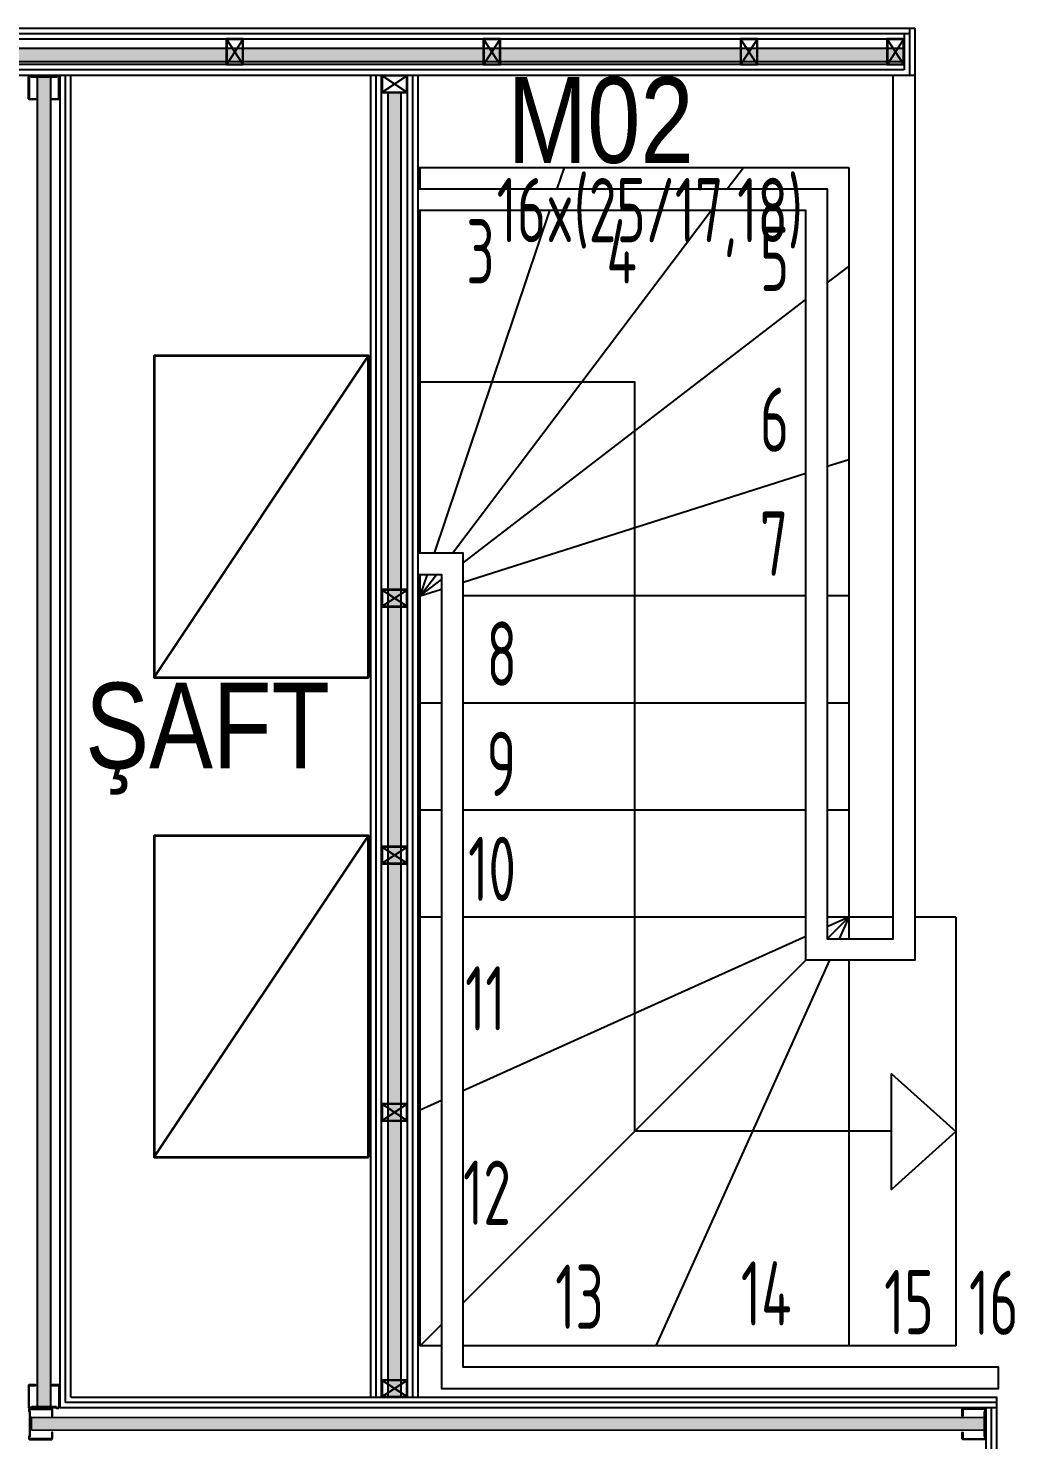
# Model space of a CAD drawing. Extents: x 58467 to 79089, y -33726 to -17391.
# Drawn here: x 69698.5 to 69928.7, y -19455.5 to -19126.1 of the extents above; entities that cross this region are included whole.
import ezdxf

# ---------------------------------------------------------------- set-up
doc = ezdxf.new("R2010")
doc.units = 0
doc.header["$LTSCALE"] = 100
doc.layers.add('+ENTE-HVAC-DONUS KANALI', color=202, linetype='Continuous', lineweight=35)
doc.layers.add('+ENTE-HVAC-VERIS KANALI', color=150, linetype='Continuous', lineweight=35)
for name, color, linetype in [('BA_elev2', 9, 'Continuous'), ('BA_mat_insul', 8, 'Continuous'), ('BA_mat_metal', 122, 'Continuous'), ('BA_railing', 93, 'Continuous'), ('BA_stair', 3, 'Continuous'), ('BA_text_material', 12, 'Continuous'), ('BA_wall_gyps', 45, 'Continuous')]:
    doc.layers.add(name, color=color, linetype=linetype)
doc.styles.add('text2', font='arial.ttf', dxfattribs={"width": 0.8})
doc.styles.add('text3', font='geniso.shx', dxfattribs={"width": 0.7})

# ---------------------------------------------------------------- blocks, each defined once
blk = doc.blocks.new('40.60')
at = {"layer": 'BA_elev2'}
for p, q in [((84710.32, -47406.81), (84714.08, -47412.57)), ((84710.32, -47412.57), (84714.08, -47406.81))]:
    blk.add_line(p, q, dxfattribs=at)
at = {"layer": 'BA_mat_metal'}
for points in [[(84710.2, -47406.69), (84714.2, -47406.69), (84714.2, -47412.69), (84710.2, -47412.69)], [(84710.32, -47406.81), (84714.08, -47406.81), (84714.08, -47412.57), (84710.32, -47412.57)]]:
    blk.add_lwpolyline(points, close=True, dxfattribs=at)
blk = doc.blocks.new('ETGY')
at = {"layer": 'BA_railing'}
for points in [[(43002.95, -31611.77), (43098.45, -31611.77), (43098.45, -31786.77), (43113.85, -31786.77), (43113.85, -31585.27)], [(43118.85, -31585.27), (43118.85, -31791.77), (43093.45, -31791.77), (43093.45, -31616.77), (43002.95, -31616.77)], [(43002.95, -31701.77), (43008.45, -31701.77), (43008.45, -31891.77), (43138.44, -31891.77), (43138.44, -31886.77), (43013.45, -31886.77), (43013.45, -31696.77), (43002.95, -31696.77)]]:
    blk.add_lwpolyline(points, dxfattribs=at)
at = {"layer": 'BA_stair'}
for p, q in [((43035.41, -31611.77), (43037.09, -31606.77)), ((43075.09, -31611.77), (43078.86, -31606.77)), ((43103.45, -31606.77), (43103.45, -31786.77)), ((43006.81, -31696.77), (43033.72, -31616.77)), ((43010.99, -31696.77), (43071.32, -31616.77)), ((43098.45, -31633.71), (43103.45, -31629.87)), ((43013.45, -31699.07), (43093.45, -31637.56)), ((43098.45, -31676.51), (43103.45, -31674.92)), ((43013.45, -31703.58), (43093.45, -31678.1)), ((43003.45, -31706.77), (43007.22, -31701.77)), ((43003.45, -31706.77), (43005.13, -31701.77)), ((43003.45, -31706.77), (43008.45, -31702.92)), ((43003.45, -31706.77), (43008.45, -31705.17)), ((43093.45, -31706.77), (43013.45, -31706.77)), ((43103.45, -31706.77), (43098.45, -31706.77)), ((43008.45, -31731.77), (43003.45, -31731.77)), ((43093.45, -31731.77), (43013.45, -31731.77)), ((43103.45, -31731.77), (43098.45, -31731.77)), ((43008.45, -31756.77), (43003.45, -31756.77)), ((43093.45, -31756.77), (43013.45, -31756.77)), ((43103.45, -31756.77), (43098.45, -31756.77)), ((43008.45, -31781.77), (43003.45, -31781.77)), ((43093.45, -31781.77), (43013.45, -31781.77)), ((43103.45, -31781.77), (43098.45, -31781.77)), ((43103.45, -31781.77), (43098.45, -31786.77)), ((43103.45, -31781.77), (43098.45, -31784.02)), ((43103.45, -31781.77), (43101.2, -31786.77)), ((43128.45, -31781.77), (43128.45, -31881.77)), ((43093.45, -31786.27), (43013.45, -31822.27)), ((43093.45, -31791.77), (43013.45, -31871.77)), ((43098.95, -31791.77), (43058.45, -31881.77)), ((43103.45, -31791.77), (43103.45, -31881.77)), ((43008.45, -31824.52), (43003.45, -31826.77)), ((43008.45, -31876.77), (43003.45, -31881.77))]:
    blk.add_line(p, q, dxfattribs=at)
for points in [[(43002.95, -31606.77), (43103.45, -31606.77)], [(43003.45, -31611.77), (43003.45, -31606.77)], [(43003.45, -31696.77), (43003.45, -31616.77)], [(43008.45, -31881.77), (43003.45, -31881.77), (43003.45, -31701.77)], [(43113.85, -31781.77), (43103.45, -31781.77)], [(43128.45, -31781.77), (43118.85, -31781.77)], [(43128.45, -31881.77), (43013.45, -31881.77)]]:
    blk.add_lwpolyline(points, dxfattribs=at)
at = {"layer": 'BA_stair', "color": 8}
blk.add_lwpolyline([(43003.45, -31656.77), (43053.45, -31656.77), (43053.45, -31831.61), (43113.45, -31831.61)], dxfattribs=at)
blk.add_lwpolyline([(43128.45, -31831.77), (43113.45, -31845.27), (43113.45, -31818.27)], close=True, dxfattribs=at)
at = {"layer": 'BA_stair', "color": 9, "style": 'text3', "width": 0.7}
for s, p in [('3', (43014.21, -31633.85)), ('4', (43046.9, -31633.85)), ('5', (43082.71, -31635.58)), ('6', (43082.71, -31673.12)), ('7', (43082.71, -31702.05)), ('8', (43018.93, -31727.75)), ('9', (43018.93, -31753.45)), ('10', (43014.63, -31777.97)), ('11', (43013.93, -31808.18)), ('12', (43013.45, -31853.55)), ('13', (43034.96, -31877.83)), ('14', (43078.29, -31877.06)), ('15', (43111.71, -31879.07)), ('16', (43131.52, -31879.22))]:
    blk.add_text(s, height=15, dxfattribs=at).set_placement(p)

msp = doc.modelspace()

# ---------------------------------------------------------------- hatches: boundary and pattern name
at = {"layer": 'BA_mat_insul'}
h = msp.add_hatch(dxfattribs=at)
h.set_pattern_fill('HONEY', color=256, scale=0.2, angle=270)
h.set_pattern_definition([(270, (73039.45417, 2718.1512), (0.549926129, -0.9525), [0.635, -1.27]), (30, (73039.45417, 2718.1512), (0.549926133, 0.952499998), [0.635, -1.27]), (330, (73039.45417, 2718.1512), (1.099852262, -2e-09), [-1.27, 0.635])])
h.paths.add_polyline_path([(69411.46, -19130.81), (69411.46, -19133.81), (69902.87, -19133.81), (69902.87, -19130.81)])
h = msp.add_hatch(dxfattribs=at)
h.set_pattern_fill('HONEY', color=256, scale=0.2)
h.set_pattern_definition([(360, (47851.73045, -15741.3872), (0.9525, 0.549926129), [0.635, -1.27]), (120, (47851.73045, -15741.3872), (-0.952499998, 0.549926133), [0.635, -1.27]), (60, (47851.73045, -15741.3872), (2e-09, 1.099852262), [-1.27, 0.635])])
h.paths.add_polyline_path([(69700.69, -19137.06), (69703.69, -19137.06), (69703.69, -19447.86), (69700.69, -19447.86)])
h = msp.add_hatch(dxfattribs=at)
h.set_pattern_fill('HONEY', color=256, scale=0.2)
h.set_pattern_definition([(360, (47933.50916, -15745.3872), (0.9525, 0.549926129), [0.635, -1.27]), (120, (47933.50916, -15745.3872), (-0.952499998, 0.549926133), [0.635, -1.27]), (60, (47933.50916, -15745.3872), (2e-09, 1.099852262), [-1.27, 0.635])])
h.paths.add_polyline_path([(69782.47, -19141.06), (69785.47, -19141.06), (69785.47, -19445.56), (69782.47, -19445.56)])
h = msp.add_hatch(dxfattribs=at)
h.set_pattern_fill('HONEY', color=256, scale=0.2, angle=90)
h.set_pattern_definition([(90, (66322.55337, -41302.1865), (-0.549926129, 0.9525), [0.635, -1.27]), (210, (66322.55337, -41302.1865), (-0.549926133, -0.952499998), [0.635, -1.27]), (150, (66322.55337, -41302.1865), (-1.099852262, 2e-09), [-1.27, 0.635])])
h.paths.add_polyline_path([(69699.23, -19453.23), (69699.23, -19450.23), (69921.96, -19450.34), (69921.96, -19453.34)])

# ---------------------------------------------------------------- linework, layer by layer
at = {"layer": '+ENTE-HVAC-DONUS KANALI'}
msp.add_lwpolyline([(69777.87, -19389.56), (69777.87, -19314.56), (69727.87, -19314.56), (69727.87, -19389.56)], close=True, dxfattribs=at)
msp.add_lwpolyline([(69727.87, -19389.56), (69777.87, -19314.56)], dxfattribs=at)
at = {"layer": '+ENTE-HVAC-VERIS KANALI'}
msp.add_lwpolyline([(69777.87, -19277.56), (69777.87, -19202.56), (69727.87, -19202.56), (69727.87, -19277.56)], close=True, dxfattribs=at)
msp.add_lwpolyline([(69727.87, -19277.56), (69777.87, -19202.56)], dxfattribs=at)
at = {"layer": 'BA_mat_insul'}
for points in [[(69411.46, -19130.81), (69411.46, -19133.81), (69902.87, -19133.81), (69902.87, -19130.81)], [(69700.69, -19137.06), (69703.69, -19137.06), (69703.69, -19447.86), (69700.69, -19447.86)], [(69782.47, -19141.06), (69785.47, -19141.06), (69785.47, -19445.56), (69782.47, -19445.56)], [(69699.23, -19453.23), (69699.23, -19450.23), (69921.96, -19450.34), (69921.96, -19453.34)]]:
    msp.add_lwpolyline(points, close=True, dxfattribs=at)
at = {"layer": 'BA_mat_metal', "extrusion": (-1.93599e-08, 1.37824e-23, 1), "elevation": 0}
msp.add_lwpolyline([(69702.16, -19137.36), (69704.92, -19137.36, -0.489779), (69705.76, -19137.38), (69705.76, -19142.48, -0.414214), (69705.56, -19142.68), (69704.08, -19142.68), (69704.08, -19142.53), (69705.56, -19142.53, 0.414214), (69705.61, -19142.48), (69705.61, -19137.44, 0.506966), (69705, -19137.51), (69702.16, -19137.51), (69699.32, -19137.51, 0.506966), (69698.71, -19137.44), (69698.71, -19142.48, 0.414214), (69698.76, -19142.53), (69700.23, -19142.53), (69700.23, -19142.68), (69698.76, -19142.68, -0.414214), (69698.56, -19142.48), (69698.56, -19137.38, -0.489779), (69699.4, -19137.36)], format="xyb", close=True, dxfattribs=at)
at = {"layer": 'BA_mat_metal', "extrusion": (-1.93599e-08, -1.37824e-23, 1), "elevation": 0}
msp.add_lwpolyline([(69702.16, -19447.97), (69704.92, -19447.97, 0.489779), (69705.76, -19447.95), (69705.76, -19442.85, 0.414214), (69705.56, -19442.65), (69704.08, -19442.65), (69704.08, -19442.8), (69705.56, -19442.8, -0.414214), (69705.61, -19442.85), (69705.61, -19447.9, -0.506966), (69705, -19447.82), (69702.16, -19447.82), (69699.32, -19447.82, -0.506966), (69698.71, -19447.9), (69698.71, -19442.85, -0.414214), (69698.76, -19442.8), (69700.23, -19442.8), (69700.23, -19442.65), (69698.76, -19442.65, 0.414214), (69698.56, -19442.85), (69698.56, -19447.95, 0.489779), (69699.4, -19447.97)], format="xyb", close=True, dxfattribs=at)
at = {"layer": 'BA_mat_metal', "extrusion": (-1.0226e-23, 1.93599e-08, 1), "elevation": 0}
msp.add_lwpolyline([(69698.8, -19451.84), (69698.8, -19454.6, 0.489779), (69698.83, -19455.44), (69703.93, -19455.44, 0.414214), (69704.13, -19455.24), (69704.13, -19453.77), (69703.98, -19453.77), (69703.98, -19455.24, -0.414214), (69703.93, -19455.29), (69698.88, -19455.29, -0.506966), (69698.95, -19454.68), (69698.95, -19451.84), (69698.95, -19449, -0.506966), (69698.88, -19448.39), (69703.93, -19448.39, -0.414214), (69703.98, -19448.44), (69703.98, -19449.92), (69704.13, -19449.92), (69704.13, -19448.44, 0.414214), (69703.93, -19448.24), (69698.83, -19448.24, 0.489779), (69698.8, -19449.08)], format="xyb", close=True, dxfattribs=at)
at = {"layer": 'BA_mat_metal', "extrusion": (1.0226e-23, 1.93599e-08, 1), "elevation": 0}
msp.add_lwpolyline([(69921.76, -19451.84), (69921.76, -19454.6, -0.489779), (69921.73, -19455.44), (69916.63, -19455.44, -0.414214), (69916.43, -19455.24), (69916.43, -19453.77), (69916.58, -19453.77), (69916.58, -19455.24, 0.414214), (69916.63, -19455.29), (69921.68, -19455.29, 0.506966), (69921.61, -19454.68), (69921.61, -19451.84), (69921.61, -19449, 0.506966), (69921.68, -19448.39), (69916.63, -19448.39, 0.414214), (69916.58, -19448.44), (69916.58, -19449.92), (69916.43, -19449.92), (69916.43, -19448.44, -0.414214), (69916.63, -19448.24), (69921.73, -19448.24, -0.489779), (69921.76, -19449.08)], format="xyb", close=True, dxfattribs=at)
at = {"layer": 'BA_wall_gyps'}
for p, q in [((69705.94, -19448.06), (69705.94, -19137.06)), ((69905.37, -19137.06), (69707.19, -19137.06)), ((69707.19, -19446.81), (69707.19, -19137.06)), ((69708.44, -19445.56), (69708.44, -19137.06)), ((69778.47, -19445.56), (69778.47, -19137.06)), ((69779.72, -19445.56), (69779.72, -19137.06)), ((69780.97, -19445.56), (69780.97, -19137.06)), ((69786.97, -19445.56), (69786.97, -19137.06)), ((69788.22, -19445.56), (69788.22, -19137.06)), ((69789.47, -19445.56), (69789.47, -19137.06)), ((69924.46, -19448.06), (69705.94, -19448.06)), ((69924.46, -19446.81), (69707.19, -19446.81))]:
    msp.add_line(p, q, dxfattribs=at)
for points in [[(69510.4, -19126.06), (69905.37, -19126.06)], [(69904.12, -19126.06), (69904.12, -19137.06)], [(69905.37, -19126.06), (69905.37, -19137.06)], [(69510.4, -19127.31), (69904.12, -19127.31)], [(69510.4, -19128.56), (69902.87, -19128.56)], [(69902.87, -19127.31), (69902.87, -19135.81)], [(69902.87, -19134.56), (69411.46, -19134.56)], [(69902.87, -19135.81), (69411.46, -19135.81)], [(69904.12, -19137.06), (69411.46, -19137.06)], [(69708.44, -19445.56), (69924.46, -19445.56), (69924.46, -19628.86)], [(69921.96, -19448.06), (69921.96, -19626.36)], [(69923.21, -19448.06), (69923.21, -19627.61)]]:
    msp.add_lwpolyline(points, dxfattribs=at)

# ---------------------------------------------------------------- block references
at = {"layer": 'BA_mat_metal', "xscale": -1}
for p in [(154458.89, 28278.13), (154518.89, 28278.13), (154578.89, 28278.13), (154613.07, 28278.13)]:
    msp.add_blockref('40.60', p, dxfattribs=at)
at = {"layer": 'BA_mat_metal', "xscale": -1, "rotation": 270}
for p in [(117193.66, -103851.27), (117193.66, -103971.27), (117193.66, -104031.27), (117193.66, -104091.27), (117193.66, -104155.76)]:
    msp.add_blockref('40.60', p, dxfattribs=at)
at = {"layer": 'BA_stair', "color": 7}
msp.add_blockref('ETGY', (26786.51, 12448.2), dxfattribs=at)

# ---------------------------------------------------------------- texts
at = {"layer": 'BA_stair', "color": 9}
for s, height, style, width, p in [('M02', 20, 'text2', 0.8, (69810.3, -19157.48)), ('16x(25/17,18)', 15, 'text3', 0.7, (69807.81, -19176.01))]:
    msp.add_text(s, height=height, dxfattribs=dict(at, style=style, width=width)).set_placement(p)
at = {"layer": 'BA_text_material', "style": 'text2', "width": 0.8}
msp.add_text('ŞAFT', height=20, dxfattribs=at).set_placement((69711.79, -19298.82))

doc.saveas('drawing.dxf')
